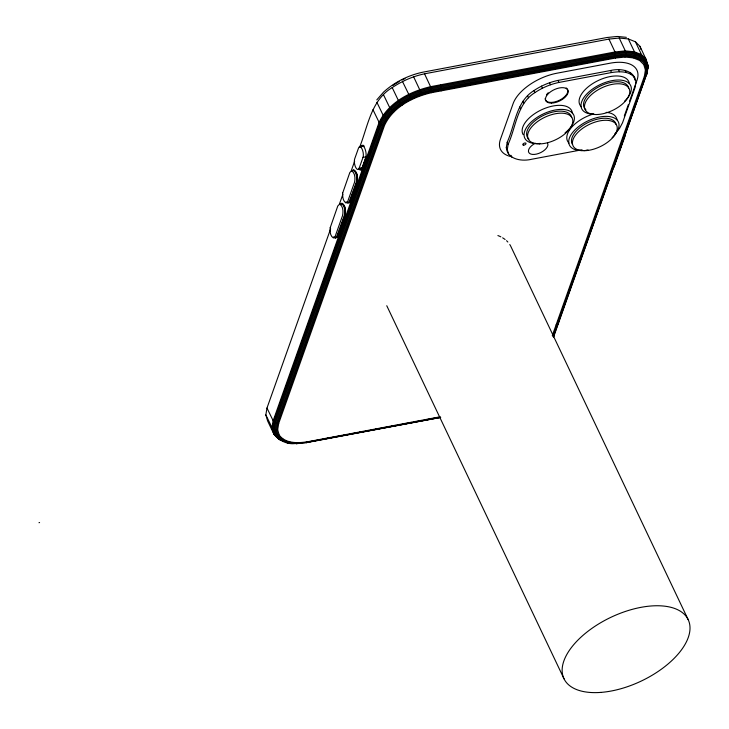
<?xml version="1.0" encoding="UTF-8"?>
<svg xmlns="http://www.w3.org/2000/svg" width="729" height="729" viewBox="0 0 729 729"><rect width="100%" height="100%" fill="white"/><g stroke="black" fill="none" stroke-linecap="round" stroke-linejoin="round"><path stroke-width="1.09" d="M359.607 147.24C367.899 126.299 371.043 100.21 392.211 87.589C402.043 81.056 412.951 76.263 424.524 73.82L608.961 39.084L619.222 38.026L628.325 38.938L635.424 41.79L640.007 46.374L646.404 60.179L645.548 63.159L643.798 64.608L645.402 70.057L644.354 76.417L552.3 335.613M553.776 336.479L553.785 335.586M558.715 321.717L557.849 324.123L556.09 324.943M647.033 73.018L553.484 337.299M440.234 416.778L307.583 441.756C297.961 443.205 285.804 443.824 279.262 435.186L277.658 429.746L278.706 423.376L384.548 125.342C393.031 107.117 412.751 97.012 431.559 92.674L431.021 87.644L424.524 73.82M298.07 442.74C290.133 445.911 278.569 441.054 273.73 433.791L267.616 420.925L265.848 414.91L266.978 408.049L330.638 228.806M582.034 149.773L531.669 159.259C522.055 161.619 507.475 159.687 506.309 147.586L507.193 142.255C515.121 124.832 516.032 101.613 533.929 90.587C541.228 85.703 549.384 82.222 557.986 80.418L610.583 70.503C620.197 68.152 634.786 70.075 635.943 82.186L635.068 87.507L622.548 122.745L619.504 128.477L614.693 134.008M508.569 153.992L507.275 149.609L508.159 144.287C516.086 126.864 516.998 103.646 534.895 92.619C542.194 87.735 550.349 84.254 558.952 82.441L611.549 72.535C619.377 71.369 629.309 70.749 634.658 77.803M644.354 76.417L646.14 75.506L647.234 68.89L645.548 63.159C638.695 54.11 625.956 54.711 615.868 56.233L431.677 90.915C411.976 95.481 391.318 106.088 382.397 125.178L276.491 423.385L275.398 430.001L277.084 435.723L281.449 440.097L288.201 442.804L289.832 441.911M646.14 75.506L648.163 66.175L646.122 59.24L641.529 54.648L635.424 41.79M441.163 90.861L441.355 87.999L440.498 84.828M431.559 92.674L615.476 58.038L615.449 52.916L608.961 39.084M645.402 70.057C648.446 69.219 648.865 65.464 646.951 63.277M339.404 204.12L342.83 194.461M351.223 170.85L354.649 161.191M359.16 168.226L363.006 157.409A6.06 2.378 79.3 0 0 362.076 149.026A6.06 2.378 79.3 0 0 358.54 148.014L354.695 158.831A6.06 2.378 79.3 0 0 355.615 167.214A6.06 2.378 79.3 0 0 359.16 168.226L362.322 167.634L366.168 156.817L363.006 157.409M358.513 168.59A6.989 2.734 79.3 0 0 361.876 168.499L365.712 157.683A6.989 2.734 79.3 0 0 364.655 148.014A6.989 2.734 79.3 0 0 360.573 146.848L361.356 146.702A6.989 2.734 79.3 0 1 362.459 145.299M624.316 115.966L628.362 104.602M629.455 101.495L636.982 80.318A39.065 20.057 -25.4 0 0 610.1 63.195L556.874 73.219A39.065 20.057 -25.4 0 0 513.107 103.646L500.449 139.294A39.065 20.057 -25.4 0 0 510.801 156.553M552.892 336.37L645.338 76.062L646.413 69.574L644.764 63.979C638.057 55.122 625.6 55.732 615.732 57.217L431.677 91.881C412.404 96.337 392.202 106.707 383.49 125.379L277.621 423.503L276.546 429.992L278.186 435.587L282.451 439.851L289.048 442.494L297.514 443.341M553.302 336.926L646.65 74.094M646.714 74.777L648.145 67.132L646.395 61.2C639.315 51.832 626.147 52.424 615.713 54.001L431.34 88.728C410.974 93.449 389.623 104.429 380.383 124.149L274.432 422.483L273.311 429.281L275.061 435.213C277.239 437.263 279.936 441.947 283.408 439.332M336.406 237.39L344.216 215.82C345.154 211.775 345.2 205.696 341.199 203.373L339.769 204.229M348.936 202.544L356.262 182.314C357.246 178.359 356.791 173.529 353.948 170.44M615.476 58.038L624.99 57.053L625.746 55.213L625.327 50.893L619.222 38.026M307.583 441.756L306.763 442.658L296.22 443.715M624.99 57.053L633.237 57.883L634.749 54.985L634.44 51.805L628.325 38.938M376.793 99.882L383.572 92.1C394.562 82.085 408.258 75.278 422.784 72.198L606.965 37.507L616.852 36.486M340.561 204.074L341.992 203.227C345.993 205.542 345.947 211.629 345.008 215.666L337.199 237.244L335.021 238.119L333.472 236.971M340.68 204.466L342.029 203.664M351.788 170.805L353.957 169.939C357.775 172.345 357.966 178.14 357.055 182.168L350.212 201.441L349.1 202.917L347.624 202.598M352.581 170.65L353.228 170.057C357.629 171.725 357.775 177.922 356.891 181.858L349.601 202.006L347.596 203.136L346.075 201.915M352.708 171.033L354.012 170.358M633.237 57.883L639.652 60.461L641.648 57.755L641.529 54.648L634.44 51.805L625.327 50.893L615.076 51.941L430.629 86.678C410.017 91.471 388.42 102.589 379.053 122.536L273.093 420.915L271.953 427.777L273.73 433.791L278.852 439.168L288.201 442.804M38.992 522.729L39.585 522.493M279.262 435.186L277.084 435.723L274.277 434.593L272.509 428.606L265.848 414.91M277.658 429.746L275.398 430.001L272.509 428.606L273.648 421.754L379.609 123.392C388.94 103.5 410.473 92.419 431.021 87.644L615.449 52.916C625.974 51.322 639.26 50.738 646.404 60.179M365.712 157.683L366.505 157.528M361.876 168.499L362.668 168.344M309.087 441.783L311.329 441.355M316.915 440.307L319.147 439.888M324.733 438.831L330.319 437.783M332.552 437.364L338.138 436.307M343.733 435.259L345.965 434.83M351.551 433.782L357.137 432.734M359.37 432.306L361.611 431.887M367.197 430.839L369.43 430.411M375.016 429.363L380.602 428.315M382.834 427.887L388.429 426.839M390.662 426.419L396.248 425.362M401.834 424.314L407.42 423.257M409.652 422.838L411.894 422.419M417.48 421.362L419.713 420.943M425.299 419.895L430.885 418.838M433.117 418.419L435.359 417.999M439.961 417.343L307.219 442.348L296.712 443.341M305.733 442.412L440.289 417.444M440.717 417.435L306.262 442.685M336.47 237.417L335.039 237.217M278.706 423.376L276.491 423.385L273.648 421.754L266.978 408.049M612.406 168.435L614.091 166.987L625.172 135.794A6.178 2.424 79.3 0 0 625.537 133.27M349.018 202.507L347.624 202.206M384.548 125.342L382.397 125.178L379.609 123.392L372.947 109.669M617.509 36.45L626.366 37.334M286.588 442.558L296.885 443.679M388.192 118.499L385.176 117.524L383.518 116.02L376.875 102.279M394.17 111.628L390.106 108.448L383.472 94.688M335.03 237.627L335.814 237.973L337.554 235.895L344.844 215.365C345.81 211.592 345.573 206.881 342.776 203.947M402.071 105.204L398.809 101.377L392.211 87.589M294.999 442.922L295.582 443.46M639.652 60.461L643.798 64.608M280.474 440.061L276.018 435.596L274.295 429.755L275.407 423.039L381.331 124.759C390.434 105.313 411.484 94.497 431.568 89.84L615.859 55.131C626.138 53.581 639.123 52.989 646.104 62.211L647.826 68.061M285.404 441.227L285.914 442.011M411.375 99.663L402.481 81.475M630.348 72.426L631.314 74.458M625.181 70.358L626.147 72.381M618.538 69.683L619.504 71.715M610.583 70.503L611.549 72.535M557.986 80.418L558.952 82.441M549.511 82.687L550.477 84.719M541.41 86.131L542.376 88.163M533.929 90.587L534.895 92.619M527.559 95.754L528.525 97.786M522.748 101.295L523.714 103.318M519.704 107.026L520.67 109.049M507.193 142.255L508.159 144.287M510.947 155.304L511.904 157.336M506.309 147.586L507.275 149.609M688.13 619.55L510.856 246.466A68.763 35.302 -25.4 0 0 509.771 244.525M413.598 76.755L420.123 90.569L421.426 95.39M386.762 305.724L564.027 678.808M640.007 46.374L640.891 49.381M633.948 76.645L634.977 80.154M392.749 85.575A41.954 21.542 -25.4 0 1 399.155 81.575M402.043 80.035A41.954 21.542 -25.4 0 1 405.005 78.614M581.259 106.735A27.073 13.897 -25.4 0 1 597.862 80.7A27.073 13.897 -25.4 0 1 629.3 83.398M568.966 143.084A27.073 13.897 -25.4 0 1 593.452 113.979M606.173 112.366A27.073 13.897 -25.4 0 1 617.007 119.738M523.167 134.665A27.073 13.897 -25.4 0 1 543.333 108.986A27.073 13.897 -25.4 0 1 572.456 113.724M594.181 114.216A27.073 13.897 -25.4 0 1 585.168 95.809A27.073 13.897 -25.4 0 1 621.819 80.236A27.073 13.897 -25.4 0 1 624.443 101.358M581.888 150.566A27.073 13.897 -25.4 0 1 572.876 132.159A27.073 13.897 -25.4 0 1 609.517 116.585A27.073 13.897 -25.4 0 1 612.15 137.699M588.021 149.928A27.073 13.897 -25.4 0 1 585.916 150.274M540.225 143.431A27.073 13.897 -25.4 0 1 527.632 125.944A27.073 13.897 -25.4 0 1 565.713 109.76A27.073 13.897 -25.4 0 1 565.084 132.869M566.169 87.954A12.229 6.279 -25.4 0 1 559.726 100.092A12.229 6.279 -25.4 0 1 545.119 98.625M546.486 94.77A12.229 6.279 -25.4 0 1 548.226 92.774M585.906 109.824A24.376 12.511 -25.4 0 1 599.712 86.35A24.376 12.511 -25.4 0 1 628.68 88.145M572.393 144.351A24.103 12.375 -25.4 0 1 589.387 121.907A24.103 12.375 -25.4 0 1 616.133 124.586M528.99 139.193A24.33 12.493 -25.4 0 1 542.777 115.747A24.33 12.493 -25.4 0 1 571.691 117.542M362.113 146.62A6.06 2.378 79.3 0 1 363.953 146.575M362.322 167.634A6.06 2.378 79.3 0 1 360.746 168.864M363.179 145.281A6.989 2.734 79.3 0 1 363.953 145.727M362.185 169.265A6.989 2.734 79.3 0 1 360.071 169.319M547.506 143.103A10.479 5.376 -25.4 0 1 540.945 152.47A10.479 5.376 -25.4 0 1 528.835 152.571A10.479 5.376 -25.4 0 1 535.396 143.212M497.889 235.558A68.763 35.302 -25.4 0 1 500.841 236.843M502.636 237.836A68.763 35.302 -25.4 0 1 505.088 239.495M506.537 240.716A68.763 35.302 -25.4 0 1 507.849 242.028M342.712 192.948C342.493 196.393 342.776 200.994 345.974 203.017L347.687 201.559L354.522 182.305C355.387 178.523 355.223 173.074 351.642 170.805L349.847 172.463L342.712 192.948M330.182 227.794C329.927 231.248 330.064 236.059 333.408 237.982L335.185 236.342L342.475 215.811C343.368 212.011 343.423 206.289 339.659 204.111L337.8 205.961L330.182 227.794M551.388 103.09A12.229 6.279 -25.4 0 0 568.164 91.426A12.229 6.279 -25.4 0 0 550.86 91.581A12.229 6.279 -25.4 0 0 551.388 103.09M523.613 145.171A1.75 0.893 -25.4 0 0 526.01 143.513A1.75 0.893 -25.4 0 0 523.531 143.531A1.75 0.893 -25.4 0 0 523.613 145.171M596.34 114.544A24.376 12.511 -25.4 0 0 629.783 91.298A24.376 12.511 -25.4 0 0 595.274 91.599A24.376 12.511 -25.4 0 0 596.34 114.544M539.414 143.895A24.33 12.493 -25.4 0 0 572.803 120.695A24.33 12.493 -25.4 0 0 538.348 120.996A24.33 12.493 -25.4 0 0 539.414 143.895M584.166 150.721A24.103 12.375 -25.4 0 0 617.235 127.73A24.103 12.375 -25.4 0 0 583.109 128.022A24.103 12.375 -25.4 0 0 584.166 150.721M600.814 692.404A68.763 35.302 -25.4 0 0 689.57 623.769A68.763 35.302 -25.4 0 0 587.847 631.369A68.763 35.302 -25.4 0 0 600.814 692.404"/></g></svg>
